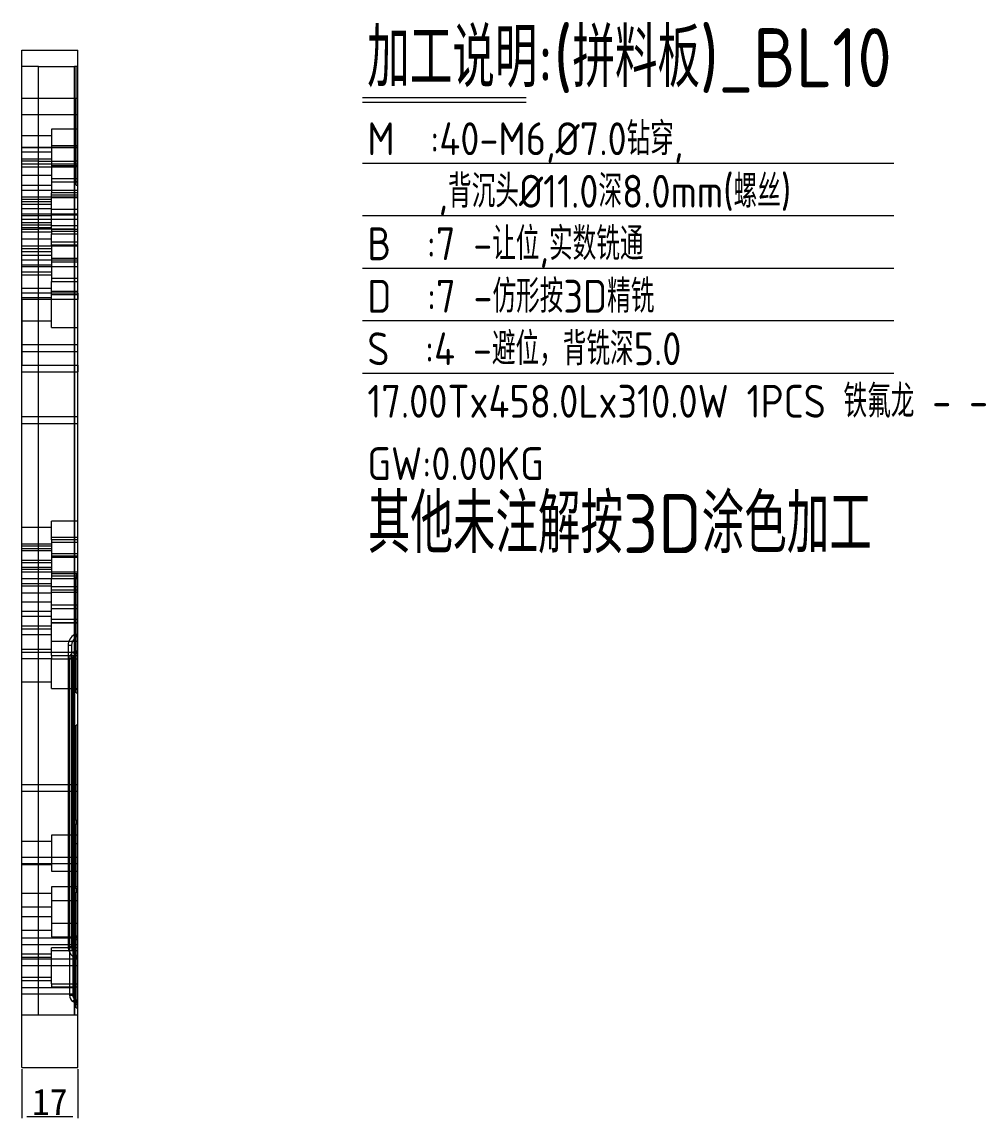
# Model space of a CAD drawing. Header units: millimetres. Extents: x 26394 to 27266, y 60581 to 61029.
# Drawn here: x 26972.4 to 27266.3, y 60676.9 to 61011.3 of the extents above; entities that cross this region are included whole.
import ezdxf

# ---------------------------------------------------------------- set-up
doc = ezdxf.new("R2010")
doc.units = ezdxf.units.MM
doc.linetypes.add('DASHED', pattern=[0])
doc.layers.add('dim', color=4, linetype='Continuous')
doc.layers.add('PUNCH', color=2, linetype='Continuous')
doc.layers.add('dim_temp', color=161, linetype='Continuous', lineweight=9)
doc.styles.add('_PUG_ERP', font='txt')
doc.styles.add('gbenor', font='gbenor.shx', dxfattribs={"bigfont": 'gbcbig'})
doc.dimstyles.new('_PUG_ERP', dxfattribs={"dimtxt": 8, "dimasz": 1.5, "dimexe": 0.5, "dimexo": 0.5, "dimgap": 0.5, "dimtad": 1, "dimtxsty": '_PUG_ERP', "dimblk": 'CLOSEDBLANK', "dimcen": 0, "dimclrd": 4, "dimclre": 4, "dimclrt": 3, "dimazin": 3, "dimtfac": 1, "dimtmove": 0, "dimatfit": 3, "dimldrblk": 'CLOSEDBLANK', "dimlwd": 9, "dimlwe": 9})

# ---------------------------------------------------------------- blocks, each defined once
blk = doc.blocks.new('*D1267')
at = {"layer": 'Defpoints', "color": 0}
for p in [(26972.44, 60692.69), (26989.44, 60692.69), (26989.44, 60677.69)]:
    blk.add_point(p, dxfattribs=at)
at = {"layer": 'dim_temp', "color": 4, "lineweight": 9}
for p, q in [((26972.44, 60692.19), (26972.44, 60677.19)), ((26989.44, 60692.19), (26989.44, 60677.19)), ((26973.94, 60677.69), (26987.94, 60677.69))]:
    blk.add_line(p, q, dxfattribs=at)
at = {"layer": 'dim_temp', "color": 3, "lineweight": 18, "insert": (26980.94, 60682.19), "char_height": 8, "attachment_point": 5, "style": '_PUG_ERP'}
blk.add_mtext('17', dxfattribs=at)
blk = doc.blocks.new('_ClosedBlank')

msp = doc.modelspace()

# ---------------------------------------------------------------- linework, layer by layer
at = {"layer": 'dim', "color": 252, "linetype": 'DASHED', "lineweight": 18, "ltscale": 0.720609}
for p, q in [((26972.438, 61002.691), (26989.438, 61002.691)), ((26972.438, 60692.691), (26972.438, 61002.691)), ((26989.438, 60692.691), (26989.438, 61002.691)), ((26972.438, 60692.691), (26989.438, 60692.691))]:
    msp.add_line(p, q, dxfattribs=at)
at = {"layer": 'dim', "color": 8, "linetype": 'Continuous', "lineweight": 18}
for p, q in [((27076.22, 60988.289), (27126.116, 60988.289)), ((27076.22, 60986.789), (27126.116, 60986.789)), ((27076.22, 60968.289), (27238.22, 60968.289)), ((27076.22, 60952.289), (27238.22, 60952.289)), ((27076.22, 60936.289), (27238.22, 60936.289)), ((27076.22, 60920.289), (27238.22, 60920.289)), ((27076.22, 60904.289), (27238.22, 60904.289))]:
    msp.add_line(p, q, dxfattribs=at)
at = {"layer": 'PUNCH', "color": 56, "linetype": 'Continuous', "lineweight": 18}
for p, q in [((26977.438, 60997.691), (26972.438, 60997.691)), ((26972.438, 60972.971), (26972.438, 60997.691)), ((26977.438, 60997.691), (26988.438, 60997.691)), ((26977.438, 60972.971), (26977.438, 60997.691)), ((26989.438, 60997.691), (26988.438, 60997.691)), ((26989.438, 60972.971), (26989.438, 60997.691)), ((26977.438, 60972.971), (26972.438, 60972.971)), ((26972.438, 60967.97), (26972.438, 60972.971)), ((26988.438, 60972.971), (26977.438, 60972.971)), ((26977.438, 60967.97), (26977.438, 60972.971)), ((26989.438, 60972.971), (26988.438, 60972.971)), ((26989.438, 60967.97), (26989.438, 60972.971)), ((26989.438, 60967.971), (26972.438, 60967.971)), ((26972.438, 60928.652), (26972.438, 60967.971)), ((26989.438, 60928.652), (26989.438, 60967.971)), ((26972.438, 60926.652), (26972.438, 60928.652)), ((26972.438, 60926.652), (26972.438, 60906.652)), ((26989.438, 60928.652), (26989.438, 60926.652)), ((26989.438, 60906.652), (26989.438, 60926.652)), ((26972.438, 60904.652), (26972.438, 60906.652)), ((26989.438, 60906.652), (26989.438, 60904.652)), ((26972.438, 60904.652), (26989.438, 60904.652)), ((26972.438, 60708.671), (26972.438, 60904.652)), ((26989.438, 60708.671), (26989.438, 60904.652)), ((26972.438, 60708.671), (26989.438, 60708.671))]:
    msp.add_line(p, q, dxfattribs=at)
at = {"layer": 'PUNCH', "color": 155, "linetype": 'Continuous', "lineweight": 18}
for p, q in [((26988.438, 60972.971), (26988.438, 60997.691)), ((26988.438, 60967.97), (26988.438, 60972.971)), ((26989.438, 60926.652), (26972.438, 60926.652)), ((26972.438, 60906.652), (26989.438, 60906.652))]:
    msp.add_line(p, q, dxfattribs=at)
at = {"layer": 'PUNCH', "color": 2, "linetype": 'DASHED', "lineweight": 13, "ltscale": 0.720609}
for p, q in [((26988.938, 60962.573), (26988.938, 60997.691)), ((26988.938, 60961.573), (26988.938, 60962.573)), ((26988.938, 60843.109), (26988.938, 60842.109)), ((26988.938, 60807.873), (26988.938, 60842.109)), ((26987.538, 60821.243), (26987.538, 60729.499)), ((26987.938, 60817.279), (26987.938, 60716.971)), ((26988.938, 60806.873), (26988.938, 60807.873)), ((26988.938, 60767.909), (26988.938, 60797.009)), ((26988.938, 60767.909), (26988.938, 60766.909)), ((26988.938, 60747.071), (26988.938, 60766.909)), ((26988.938, 60747.07), (26988.938, 60746.07)), ((26988.938, 60711.834), (26988.938, 60746.07)), ((26987.938, 60716.971), (26987.938, 60714.971)), ((26987.938, 60714.971), (26987.938, 60714.664)), ((26988.938, 60710.834), (26988.938, 60711.834))]:
    msp.add_line(p, q, dxfattribs=at)
at = {"layer": 'PUNCH', "color": 56, "linetype": 'DASHED', "lineweight": 13, "ltscale": 0.720609}
for p, q in [((26972.438, 60988.071), (26989.438, 60988.071)), ((26972.438, 60983.071), (26989.438, 60983.071)), ((26972.438, 60972.991), (26989.438, 60972.991)), ((26977.438, 60968.81), (26972.438, 60968.81)), ((26972.438, 60967.171), (26977.438, 60967.171)), ((26977.438, 60968.81), (26988.438, 60968.81)), ((26977.438, 60708.671), (26977.438, 60967.971)), ((26977.438, 60967.171), (26988.438, 60967.171)), ((26989.438, 60968.81), (26988.438, 60968.81)), ((26989.438, 60967.171), (26988.438, 60967.171)), ((26988.938, 60961.573), (26989.438, 60961.573)), ((26977.438, 60952.71), (26972.438, 60952.71)), ((26989.438, 60951.11), (26972.438, 60951.11)), ((26988.438, 60952.71), (26977.438, 60952.71)), ((26989.438, 60952.71), (26988.438, 60952.71)), ((26972.438, 60948.152), (26977.438, 60948.152)), ((26988.438, 60948.152), (26977.438, 60948.152)), ((26988.438, 60948.152), (26989.438, 60948.152)), ((26972.438, 60943.091), (26989.438, 60943.091)), ((26989.438, 60912.891), (26972.438, 60912.891)), ((26972.438, 60888.891), (26989.438, 60888.891)), ((26989.438, 60843.109), (26988.938, 60843.109)), ((26988.838, 60818.491), (26988.538, 60818.318)), ((26988.938, 60806.873), (26989.438, 60806.873)), ((26989.438, 60797.009), (26988.938, 60797.009)), ((26989.438, 60767.909), (26988.938, 60767.909)), ((26989.438, 60760.773), (26988.938, 60760.773)), ((26972.438, 60754.791), (26989.438, 60754.791)), ((26989.438, 60747.07), (26988.938, 60747.07)), ((26989.438, 60732.091), (26972.438, 60732.091)), ((26988.938, 60731.673), (26989.438, 60731.673)), ((26989.438, 60725.652), (26972.438, 60725.652)), ((26987.938, 60716.971), (26972.438, 60716.971)), ((26988.838, 60713.452), (26988.538, 60713.625)), ((26988.938, 60710.834), (26989.438, 60710.834))]:
    msp.add_line(p, q, dxfattribs=at)
at = {"layer": 'PUNCH', "color": 155, "linetype": 'DASHED', "lineweight": 13, "ltscale": 0.720609}
for p, q in [((26988.438, 60988.071), (26988.438, 60819.53)), ((26988.438, 60983.071), (26988.438, 60824.648)), ((26988.438, 60972.991), (26988.438, 60708.671)), ((26988.438, 60708.671), (26988.438, 60972.971)), ((26988.438, 60708.671), (26988.438, 60968.81)), ((26988.438, 60708.671), (26988.438, 60967.971)), ((26988.438, 60708.671), (26988.438, 60967.971)), ((26988.438, 60967.971), (26988.438, 60708.671)), ((26988.438, 60708.671), (26988.438, 60967.97)), ((26988.438, 60967.171), (26988.438, 60708.671)), ((26972.438, 60959.991), (26989.438, 60959.991)), ((26989.438, 60962.573), (26988.938, 60962.573)), ((26988.438, 60952.71), (26988.438, 60708.671)), ((26988.438, 60708.671), (26988.438, 60951.11)), ((26988.438, 60708.671), (26988.438, 60948.152)), ((26988.438, 60943.091), (26988.438, 60708.671)), ((26972.438, 60938.771), (26989.438, 60938.771)), ((26972.438, 60910.891), (26989.438, 60910.891)), ((26989.438, 60890.891), (26972.438, 60890.891)), ((26988.938, 60842.109), (26989.438, 60842.109)), ((26989.438, 60824.648), (26988.438, 60824.648)), ((26988.963, 60823.797), (26988.438, 60824.648)), ((26987.538, 60821.243), (26986.538, 60821.243)), ((26986.538, 60821.243), (26986.538, 60729.499)), ((26989.438, 60819.53), (26988.438, 60819.53)), ((26986.938, 60817.279), (26986.938, 60714.664)), ((26987.938, 60817.279), (26986.938, 60817.279)), ((26988.338, 60819.357), (26988.038, 60819.184)), ((26988.038, 60819.184), (26988.538, 60818.318)), ((26988.338, 60819.357), (26988.838, 60818.491)), ((26989.438, 60807.873), (26988.938, 60807.873)), ((26989.438, 60776.791), (26972.438, 60776.791)), ((26988.938, 60766.909), (26989.438, 60766.909)), ((26972.438, 60756.791), (26989.438, 60756.791)), ((26988.938, 60746.07), (26989.438, 60746.07)), ((26989.438, 60732.673), (26988.938, 60732.673)), ((26972.438, 60730.091), (26989.438, 60730.091)), ((26986.538, 60729.499), (26987.538, 60729.499)), ((26988.963, 60726.946), (26988.438, 60726.095)), ((26988.438, 60726.095), (26988.438, 60708.671)), ((26988.438, 60726.095), (26989.438, 60726.095)), ((26989.438, 60723.652), (26972.438, 60723.652)), ((26987.938, 60714.971), (26972.438, 60714.971)), ((26986.938, 60714.664), (26987.938, 60714.664)), ((26988.038, 60712.759), (26988.538, 60713.625)), ((26988.038, 60712.759), (26988.338, 60712.586)), ((26988.338, 60712.586), (26988.838, 60713.452)), ((26988.438, 60712.413), (26988.438, 60708.671)), ((26988.438, 60712.413), (26989.438, 60712.413)), ((26989.438, 60711.834), (26988.938, 60711.834))]:
    msp.add_line(p, q, dxfattribs=at)
at = {"layer": 'PUNCH', "color": 31, "linetype": 'DASHED', "lineweight": 13, "ltscale": 0.720609}
for p, q in [((26981.438, 60976.575), (26972.438, 60976.575)), ((26989.438, 60978.571), (26981.438, 60978.571)), ((26981.438, 60978.571), (26981.438, 60967.571)), ((26989.438, 60973.571), (26981.438, 60973.571)), ((26981.438, 60971.575), (26972.438, 60971.575)), ((26972.438, 60969.568), (26981.438, 60969.568)), ((26981.438, 60967.571), (26989.438, 60967.571)), ((26981.438, 60967.571), (26981.438, 60963.471)), ((26972.438, 60964.568), (26981.438, 60964.568)), ((26989.438, 60963.471), (26981.438, 60963.471)), ((26981.438, 60963.471), (26981.438, 60959.171)), ((26981.438, 60961.475), (26972.438, 60961.475)), ((26981.438, 60962.571), (26989.438, 60962.571)), ((26972.438, 60957.991), (26989.438, 60957.991)), ((26981.438, 60957.175), (26972.438, 60957.175)), ((26981.438, 60956.475), (26972.438, 60956.475)), ((26989.438, 60959.171), (26981.438, 60959.171)), ((26981.438, 60948.171), (26981.438, 60959.171)), ((26989.438, 60958.471), (26981.438, 60958.471)), ((26989.438, 60957.671), (26981.438, 60957.671)), ((26981.438, 60955.675), (26972.438, 60955.675)), ((26972.438, 60954.468), (26981.438, 60954.468)), ((26989.438, 60954.171), (26981.438, 60954.171)), ((26981.438, 60952.175), (26972.438, 60952.175)), ((26972.438, 60950.168), (26981.438, 60950.168)), ((26981.438, 60952.471), (26989.438, 60952.471)), ((26972.438, 60949.468), (26981.438, 60949.468)), ((26972.438, 60948.668), (26981.438, 60948.668)), ((26981.438, 60947.175), (26972.438, 60947.175)), ((26989.438, 60949.171), (26981.438, 60949.171)), ((26981.438, 60948.171), (26989.438, 60948.171)), ((26981.438, 60948.171), (26981.438, 60946.671)), ((26981.438, 60947.471), (26989.438, 60947.471)), ((26981.438, 60944.172), (26981.438, 60946.672)), ((26981.438, 60946.671), (26989.438, 60946.671)), ((26972.438, 60945.168), (26981.438, 60945.168)), ((26989.438, 60944.171), (26981.438, 60944.171)), ((26981.438, 60943.21), (26981.438, 60944.171)), ((26989.438, 60943.21), (26981.438, 60943.21)), ((26981.438, 60943.21), (26981.438, 60932.21)), ((26981.438, 60943.171), (26989.438, 60943.171)), ((26981.438, 60942.175), (26972.438, 60942.175)), ((26981.438, 60941.214), (26972.438, 60941.214)), ((26972.438, 60940.168), (26981.438, 60940.168)), ((26981.438, 60937.175), (26972.438, 60937.175)), ((26972.438, 60936.771), (26989.438, 60936.771)), ((26989.438, 60939.171), (26981.438, 60939.171)), ((26981.438, 60938.171), (26989.438, 60938.171)), ((26972.438, 60935.168), (26981.438, 60935.168)), ((26972.438, 60934.207), (26981.438, 60934.207)), ((26981.438, 60933.171), (26989.438, 60933.171)), ((26972.438, 60930.168), (26981.438, 60930.168)), ((26981.438, 60932.21), (26989.438, 60932.21)), ((26981.438, 60928.171), (26981.438, 60932.21)), ((26981.438, 60927.175), (26972.438, 60927.175)), ((26989.438, 60929.171), (26981.438, 60929.171)), ((26981.438, 60918.171), (26981.438, 60928.172)), ((26981.438, 60928.171), (26989.438, 60928.171)), ((26972.438, 60920.168), (26981.438, 60920.168)), ((26981.438, 60918.171), (26989.438, 60918.171)), ((26981.438, 60857.175), (26972.438, 60857.175)), ((26989.438, 60859.171), (26981.438, 60859.171)), ((26981.438, 60854.172), (26981.438, 60859.171)), ((26989.438, 60854.171), (26981.438, 60854.171)), ((26981.438, 60853.471), (26981.438, 60854.171)), ((26989.438, 60853.471), (26981.438, 60853.471)), ((26981.438, 60853.471), (26981.438, 60852.671)), ((26981.438, 60852.175), (26972.438, 60852.175)), ((26981.438, 60851.475), (26972.438, 60851.475)), ((26981.438, 60850.675), (26972.438, 60850.675)), ((26972.438, 60850.168), (26981.438, 60850.168)), ((26989.438, 60852.671), (26981.438, 60852.671)), ((26981.438, 60852.671), (26981.438, 60841.671)), ((26981.438, 60847.175), (26972.438, 60847.175)), ((26981.438, 60846.475), (26972.438, 60846.475)), ((26989.438, 60849.171), (26981.438, 60849.171)), ((26989.438, 60848.471), (26981.438, 60848.471)), ((26981.438, 60848.171), (26989.438, 60848.171)), ((26972.438, 60845.168), (26981.438, 60845.168)), ((26972.438, 60844.468), (26981.438, 60844.468)), ((26972.438, 60843.668), (26981.438, 60843.668)), ((26989.438, 60843.571), (26981.438, 60843.571)), ((26981.438, 60843.171), (26989.438, 60843.171)), ((26981.438, 60841.575), (26972.438, 60841.575)), ((26972.438, 60840.168), (26981.438, 60840.168)), ((26972.438, 60839.468), (26981.438, 60839.468)), ((26981.438, 60842.471), (26989.438, 60842.471)), ((26981.438, 60839.172), (26981.438, 60841.672)), ((26981.438, 60841.671), (26989.438, 60841.671)), ((26981.438, 60837.175), (26972.438, 60837.175)), ((26989.438, 60839.171), (26981.438, 60839.171)), ((26981.438, 60829.172), (26981.438, 60839.171)), ((26981.438, 60838.171), (26989.438, 60838.171)), ((26981.438, 60837.471), (26989.438, 60837.471)), ((26972.438, 60834.568), (26981.438, 60834.568)), ((26989.438, 60833.571), (26981.438, 60833.571)), ((26981.438, 60831.575), (26972.438, 60831.575)), ((26972.438, 60830.168), (26981.438, 60830.168)), ((26981.438, 60832.571), (26989.438, 60832.571)), ((26981.438, 60827.175), (26972.438, 60827.175)), ((26981.438, 60826.214), (26972.438, 60826.214)), ((26989.438, 60829.171), (26981.438, 60829.171)), ((26981.438, 60818.171), (26981.438, 60829.171)), ((26989.438, 60828.21), (26981.438, 60828.21)), ((26981.438, 60828.171), (26989.438, 60828.171)), ((26972.438, 60824.568), (26981.438, 60824.568)), ((26972.438, 60820.168), (26981.438, 60820.168)), ((26981.438, 60822.571), (26989.438, 60822.571)), ((26972.438, 60819.207), (26981.438, 60819.207)), ((26981.438, 60817.175), (26972.438, 60817.175)), ((26989.438, 60819.171), (26981.438, 60819.171)), ((26981.438, 60818.171), (26989.438, 60818.171)), ((26981.438, 60818.171), (26981.438, 60817.21)), ((26981.438, 60817.21), (26989.438, 60817.21)), ((26981.438, 60808.171), (26981.438, 60817.21)), ((26972.438, 60810.168), (26981.438, 60810.168)), ((26981.438, 60808.171), (26989.438, 60808.171)), ((26989.438, 60778.791), (26972.438, 60778.791)), ((26989.438, 60763.471), (26981.438, 60763.471)), ((26981.438, 60763.471), (26981.438, 60752.471)), ((26981.438, 60761.475), (26972.438, 60761.475)), ((26972.438, 60754.468), (26981.438, 60754.468)), ((26981.438, 60752.471), (26989.438, 60752.471)), ((26989.438, 60747.671), (26981.438, 60747.671)), ((26981.438, 60747.671), (26981.438, 60736.671)), ((26981.438, 60745.675), (26972.438, 60745.675)), ((26989.438, 60743.471), (26981.438, 60743.471)), ((26981.438, 60741.475), (26972.438, 60741.475)), ((26972.438, 60738.668), (26981.438, 60738.668)), ((26981.438, 60736.671), (26989.438, 60736.671)), ((26981.438, 60736.671), (26981.438, 60732.471)), ((26972.438, 60734.468), (26981.438, 60734.468)), ((26981.438, 60732.471), (26989.438, 60732.471)), ((26989.438, 60729.171), (26981.438, 60729.171)), ((26981.438, 60718.171), (26981.438, 60729.171)), ((26981.438, 60727.175), (26972.438, 60727.175)), ((26981.438, 60726.214), (26972.438, 60726.214)), ((26989.438, 60728.21), (26981.438, 60728.21)), ((26972.438, 60720.168), (26981.438, 60720.168)), ((26972.438, 60719.207), (26981.438, 60719.207)), ((26981.438, 60718.171), (26989.438, 60718.171)), ((26981.438, 60718.171), (26981.438, 60717.21)), ((26981.438, 60717.21), (26989.438, 60717.21))]:
    msp.add_line(p, q, dxfattribs=at)
at = {"layer": 'PUNCH', "color": 31, "linetype": 'Continuous', "lineweight": 18}
msp.add_line((26989.438, 60928.652), (26972.438, 60928.652), dxfattribs=at)
at = {"layer": 'PUNCH', "color": 155, "linetype": 'DASHED', "lineweight": 13, "ltscale": 0.720609}
for centre, radius, start, end in [((26990.538, 60821.243), 4, 121.66824, 180), ((26988.238, 60819.53), 0.2, 300, 0), ((26989.138, 60817.279), 2.2, 120, 180), ((26990.538, 60729.499), 4, 180, 238.33176), ((26989.138, 60714.664), 2.2, 180, 240), ((26988.238, 60712.413), 0.2, 0, 60)]:
    msp.add_arc(centre, radius, start, end, dxfattribs=at)
at = {"layer": 'PUNCH', "color": 56, "linetype": 'DASHED', "lineweight": 13, "ltscale": 0.720609}
for centre, radius, start, end in [((26990.538, 60821.243), 3, 121.66831, 180), ((26988.438, 60824.648), 1, 301.66803, 359.9997), ((26988.238, 60819.53), 1.2, 300, 0), ((26989.138, 60817.279), 1.2, 120, 180), ((26990.538, 60729.499), 3, 180, 238.33169), ((26988.438, 60726.095), 1, 0.00007, 58.33197), ((26989.138, 60714.664), 1.2, 180, 240), ((26988.238, 60712.413), 1.2, 0, 60)]:
    msp.add_arc(centre, radius, start, end, dxfattribs=at)

# ---------------------------------------------------------------- texts
at = {"layer": 'dim', "color": 4, "lineweight": 18, "style": 'gbenor'}
for s, height, p in [('加工说明:(拼料板)_BL10', 18, (27077.683, 60991.395)), ('M  :40-M6,%%c7.0钻穿,', 10, (27077.72, 60970.681)), ('    ,背沉头%%c11.0深8.0mm(螺丝)', 10, (27077.72, 60954.681)), ('B  :7 -让位,实数铣通', 10, (27077.72, 60938.681)), ('D  :7 -仿形按3D精铣', 10, (27077.72, 60922.681)), ('S  :4 -避位，背铣深5.0', 10, (27077.72, 60906.681)), ('17.00Tx458.0Lx310.0W 1PCS 铁氟龙 - - ', 10, (27077.72, 60890.681)), ('GW:0.00KG ', 10, (27077.72, 60871.681))]:
    msp.add_text(s, height=height, dxfattribs=at).set_placement(p)
at = {"layer": 'dim', "color": 21, "lineweight": 18, "style": 'gbenor'}
msp.add_text('其他未注解按3D涂色加工', height=18, dxfattribs=at).set_placement((27077.888, 60849.395))

# ---------------------------------------------------------------- dimensions: what is measured, and where the dimension line sits
at = {"layer": 'dim_temp', "lineweight": 18}
dim = msp.add_linear_dim(base=(26989.438, 60677.691), p1=(26972.438, 60692.691), p2=(26989.438, 60692.691), dimstyle='_PUG_ERP', dxfattribs=at)
dim.commit()
dim.dimension.update_dxf_attribs({"geometry": '*D1267', "text_midpoint": (26980.938, 60682.191)})

doc.saveas('drawing.dxf')
